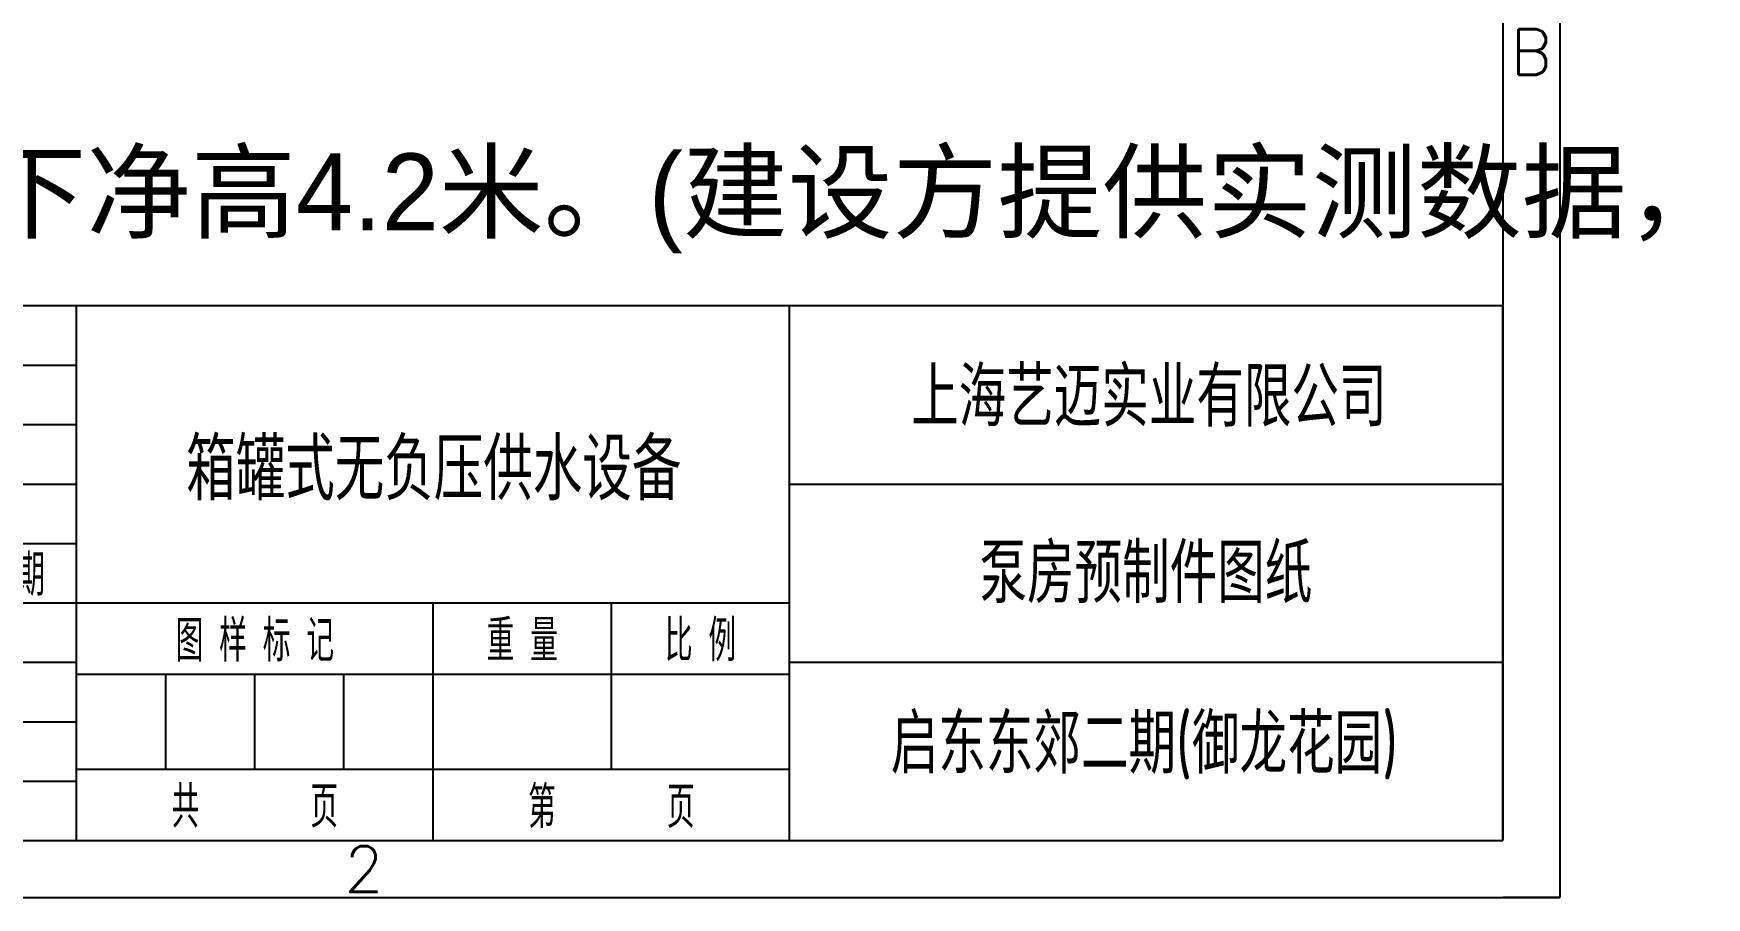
# Model space of a CAD drawing. Header units: millimetres. Extents: x 10779125 to 11142123, y -372083 to -144871.
# Drawn here: x 11114992 to 11128050, y -314154 to -307411 of the extents above; entities that cross this region are included whole.
import ezdxf
from ezdxf.enums import TextEntityAlignment as Align

# ---------------------------------------------------------------- set-up
doc = ezdxf.new("R2010")
doc.units = ezdxf.units.MM
doc.header["$LTSCALE"] = 1000
doc.header["$MEASUREMENT"] = 0
doc.layers.get('0').update_dxf_attribs({"color": 255, "linetype": 'CONTINUOUS'})
for name, color, linetype in [('1轮廓实线层', 7, 'CONTINUOUS'), ('2细线层', 4, 'CONTINUOUS'), ('6文字层', 3, 'CONTINUOUS'), ('图框层', 7, 'CONTINUOUS')]:
    doc.layers.add(name, color=color, linetype=linetype)
doc.styles.add('5', font='romans.shx', dxfattribs={"width": 0.7, "bigfont": 'hztxt.shx'})
doc.styles.add('PC_TEXTSTYLE', font='isocp.shx', dxfattribs={"width": 0.8, "bigfont": 'hzfs.shx'})
doc.styles.get("Standard").update_dxf_attribs({"font": 'symbol.ttf'})

# ---------------------------------------------------------------- blocks, each defined once
blk = doc.blocks.new('PC_TITLE_BLOCK')
at = {"layer": '1轮廓实线层'}
for p, q in [((0, 45), (-180, 45)), ((-120, 0), (-120, 45)), ((-60, 30), (0, 30)), ((-180, 20), (-60, 20)), ((-60, 15), (0, 15)), ((-180, 0), (0, 0))]:
    blk.add_line(p, q, dxfattribs=at)
at = {"layer": '1轮廓实线层', "color": 7}
for p, q in [((-60, 0), (-60, 45)), ((-180, 25), (-120, 25))]:
    blk.add_line(p, q, dxfattribs=at)
at = {"layer": '2细线层'}
for p, q in [((-180, 40), (-120, 40)), ((-180, 35), (-120, 35)), ((-180, 30), (-120, 30)), ((-90, 0), (-90, 20)), ((-75, 6), (-75, 20)), ((-180, 15), (-120, 15)), ((-120, 14), (-60, 14)), ((-112.5, 6), (-112.5, 14)), ((-105, 6), (-105, 14)), ((-97.5, 6), (-97.5, 14)), ((-180, 10), (-120, 10)), ((-120, 6), (-60, 6)), ((-180, 5), (-120, 5))]:
    blk.add_line(p, q, dxfattribs=at)
at = {"layer": '图框层'}
blk.add_line((0, 0), (0, 45), dxfattribs=at)
at = {"layer": '6文字层', "style": 'PC_TEXTSTYLE', "width": 0.667}
for s, p in [(' 日期 ', (-125, 22.5)), (' 图 样 标 记 ', (-105, 17)), (' 重 量 ', (-82.5, 17)), (' 比 例 ', (-67.5, 17)), ('共       页', (-105, 3)), ('第       页', (-75, 3))]:
    blk.add_text(s, height=3.5, dxfattribs=at).set_placement(p, align=Align.MIDDLE)
at = {"layer": '6文字层', "style": 'PC_TEXTSTYLE', "flags": 8}
for tag, height, width, p, p2 in [('企业名称', 5, 2.351167, (-54.29, 34.82), (-5.27, 34.82)), ('产品名称或材料标记', 7, 0.697112, (-113.46, 28.64), (-66.42, 28.64)), ('图样名称', 5, 2.374916, (-54.79, 19.98), (-5.27, 19.98)), ('标准化', 3.5, 1.237759, (-133.83, 15.37), (-120.75, 15.37)), ('绘图', 3.5, 1.966785, (-163.73, 10), (-150.37, 10)), ('重量', 3.5, 1.718234, (-88.46, 7.54), (-76.55, 7.54)), ('比例', 3.5, 1.67402, (-73.35, 7.54), (-61.93, 7.54)), ('图样代号', 5, 2.380165, (-54.79, 5.63), (-5.52, 5.63)), ('审核', 3.5, 1.936834, (-163.99, 5.37), (-150.63, 5.37)), ('工艺', 3.5, 1.93179, (-164.21, 0.37), (-150.89, 0.37)), ('共几页', 3.5, 0.660501, (-108.07, 0.63), (-101.05, 0.63)), ('日期', 3.5, 1.946892, (-133.83, 0.37), (-120.75, 0.37))]:
    blk.add_attdef(tag, text='', height=height, dxfattribs=dict(at, width=width)).set_placement(p, p2, align=Align.FIT)
at = {"layer": '6文字层', "style": 'PC_TEXTSTYLE', "width": 9.905045, "flags": 8}
blk.add_attdef('设计', text='', height=3.5, rotation=358.4644, dxfattribs=at).set_placement((-164.23, 15.37), (-150.37, 15), align=Align.FIT)
at = {"layer": '6文字层', "color": 3, "style": 'PC_TEXTSTYLE', "width": 0.66953, "flags": 8}
blk.add_attdef('第几页', text='', height=3.5, dxfattribs=at).set_placement((-78.29, 0.75), (-71.16, 0.75), align=Align.FIT)
at = {"layer": '6文字层', "ltscale": 10, "style": 'PC_TEXTSTYLE', "flags": 1}
blk.add_attdef('图纸张数', (-58.68, -0.49), '', height=2.5, dxfattribs=at)

msp = doc.modelspace()

# ---------------------------------------------------------------- linework, layer by layer
at = {"layer": '2细线层', "lineweight": -3}
for p, q in [((11126903.6, -287757.7, -89.1), (11126903.6, -314154, -89.1)), ((11089575.4, -314154, -89.1), (11126903.6, -314154, -89.1)), ((11126903.6, -314154, -89.1), (11126459.2, -314154, -89.1))]:
    msp.add_line(p, q, dxfattribs=at)
at = {"layer": '图框层', "lineweight": -3}
for p in [(11126459.2, -288202.1, -89.1), (11091797.3, -313709.6, -89.1)]:
    msp.add_line(p, (11126459.2, -313709.6, -89.1), dxfattribs=at)

# ---------------------------------------------------------------- block references
ref = msp.add_blockref('PC_TITLE_BLOCK', (11126459.2, -313709.6, -89.1), dxfattribs=dict(at, xscale=92.7543411844611, yscale=92.7543411844611, zscale=92.7543411844611))
ref.add_attrib('产品名称或材料标记', '箱罐式无负压供水设备', dxfattribs={"layer": '6文字层', "height": 483.1, "style": 'PC_TEXTSTYLE', "width": 0.8}).set_placement((11118116.6, -311053.6, -89.1), align=Align.CENTER)
ref.add_attrib('图样名称', '泵房预制件图纸', dxfattribs={"layer": '6文字层', "height": 463.77, "style": 'PC_TEXTSTYLE', "width": 0.8}).set_placement((11123674.1, -311856.6, -89.1), align=Align.CENTER)
ref.add_attrib('企业名称', '上海艺迈实业有限公司', dxfattribs={"layer": '6文字层', "height": 463.77, "style": 'PC_TEXTSTYLE', "width": 0.8}).set_placement((11123697, -310480, -89.1), align=Align.CENTER)
ref.add_attrib('图样代号', '启东东郊二期(御龙花园)', dxfattribs={"layer": '6文字层', "height": 463.772, "style": 'PC_TEXTSTYLE', "width": 0.8}).set_placement((11123662.6, -313187.4, -89.1), align=Align.CENTER)

# ---------------------------------------------------------------- texts
msp.add_text('生活泵房梁下净高3.8米，板下净高4.2米。(建设方提供实测数据，水公司转)', height=600).set_placement((11104468.1, -308947, 79.7))
at = {"layer": '6文字层', "lineweight": -3, "style": '5'}
for s, p in [('B', (11126681.4, -307554.9, -89.1)), ('2', (11117571.5, -313931.8, -89.1))]:
    msp.add_text(s, height=355.5, dxfattribs=at).set_placement(p, align=Align.MIDDLE)

doc.saveas('drawing.dxf')
